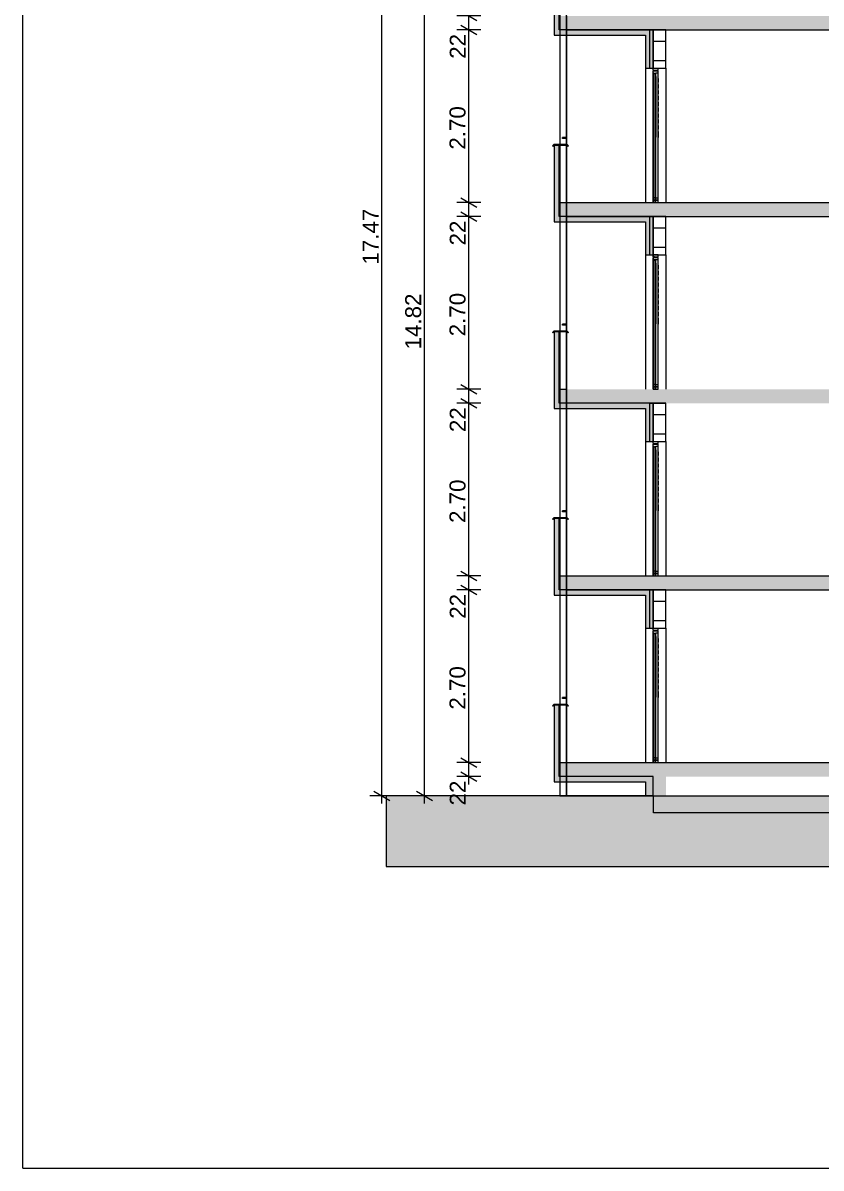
# Model space of a CAD drawing. Header units: feet. Extents: x 2583673 to 2624673, y -122443 to -93743.
# Drawn here: x 2583673 to 2596158, y -122443 to -104528 of the extents above; entities that cross this region are included whole.
import ezdxf

# ---------------------------------------------------------------- set-up
doc = ezdxf.new("R2010")
doc.units = ezdxf.units.FT
doc.header["$MEASUREMENT"] = 0
doc.set_wipeout_variables(frame=1)
doc.linetypes.add('Wipeout_Contour', pattern=[1000, 0, -1000])
doc.layers.add('Dimensioning - General', color=7, linetype='Continuous')
doc.layers.add('Exterior walls', color=7, linetype='Continuous')
for name, color, linetype, lineweight in [('Dimensioning - General_Pen_No__1', 7, 'Continuous', 5), ('Exterior walls_Pen_No__1', 7, 'Continuous', 5), ('Exterior walls_Pen_No__2', 8, 'Continuous', 5), ('Exterior walls_Pen_No__20', 1, 'Continuous', 5), ('Shell - Roof_Pen_No__21', 7, 'Continuous', 5), ('Structural - Bearing_Pen_No__1', 7, 'Continuous', 5)]:
    doc.layers.add(name, color=color, linetype=linetype, lineweight=lineweight)
for name, color, linetype, lineweight, true_color in [('Exterior walls_Pen_No__102', 7, 'Continuous', 5, 0xcccccc), ('Exterior walls_Pen_No__14', 7, 'Continuous', 5, 0xbd8b17), ('Exterior walls_Pen_No__3', 7, 'Continuous', 5, 0xff6600), ('Exterior walls_Pen_No__62', 7, 'Continuous', 5, 0xaaaaaa)]:
    doc.layers.add(name, color=color, linetype=linetype, lineweight=lineweight, true_color=true_color)
doc.styles.add('GENERATED_STYLE_1', font='arial.ttf')
doc.dimstyles.new('GENERATED_STYLE__1', dxfattribs={"dimtxt": 250, "dimasz": 190, "dimexe": 0.18, "dimexo": 3, "dimgap": 0.09, "dimtad": 1, "dimlfac": 0.001, "dimzin": 0, "dimdsep": 46, "dimtxsty": 'GENERATED_STYLE_1', "dimblk": 'ARROWHEAD_2', "dimblk1": 'ARROWHEAD_2', "dimblk2": 'ARROWHEAD_2', "dimcen": 0.09, "dimclrd": 7, "dimclre": 7, "dimclrt": 7, "dimadec": 0, "dimazin": 0, "dimtfac": 1, "dimtdec": 4, "dimtmove": 0, "dimatfit": 3, "dimfxl": 1, "dimtolj": 1, "dimtzin": 0, "dimarcsym": 0})
pattern_1 = [(45, (2247653.82, -76424.97), (-91.92388, 91.92388), [97.499996, -32.5]), (45, (2247653.82, -76333.04), (-91.92388, 91.92388), [97.499996, -32.5])]

# ---------------------------------------------------------------- blocks, each defined once
blk = doc.blocks.new('*D2', base_point=(2247654, -76425))
at = {"layer": 'Dimensioning - General_Pen_No__1', "color": 7, "linetype": 'Continuous', "lineweight": 5, "transparency": 16777216}
for p, q in [((2590524, -116026), (2590774, -116171)), ((2590836, -116098), (2590461, -116098)), ((2590524, -116246), (2590774, -116391)), ((2590649, -116318), (2590649, -116098)), ((2590836, -116318), (2590461, -116318)), ((2590649, -116441), (2590649, -116318))]:
    blk.add_line(p, q, dxfattribs=at)
at = {"layer": 'Dimensioning - General_Pen_No__1', "color": 7, "lineweight": 5, "transparency": 16777216, "insert": (2590599, -116770), "char_height": 250, "attachment_point": 7, "rotation": 90, "style": 'GENERATED_STYLE_1'}
blk.add_mtext('\\A1;22', dxfattribs=at)
blk = doc.blocks.new('ARROWHEAD_2')
at = {"color": 0, "linetype": 'Continuous', "lineweight": 0}
for p, q in [((0, 0), (-1, 0)), ((-0.378, -0.655), (0.378, 0.655))]:
    blk.add_line(p, q, dxfattribs=at)
blk = doc.blocks.new('*D4', base_point=(2247654, -76425))
at = {"layer": 'Dimensioning - General_Pen_No__1', "color": 7, "linetype": 'Continuous', "lineweight": 5, "transparency": 16777216}
for p, q in [((2590524, -113326), (2590774, -113471)), ((2590836, -113398), (2590461, -113398)), ((2590649, -116098), (2590649, -113398)), ((2590524, -116026), (2590774, -116171)), ((2590836, -116098), (2590461, -116098))]:
    blk.add_line(p, q, dxfattribs=at)
at = {"layer": 'Dimensioning - General_Pen_No__1', "color": 7, "lineweight": 5, "transparency": 16777216, "char_height": 250, "attachment_point": 7, "rotation": 90, "style": 'GENERATED_STYLE_1'}
for s, insert in [('\\A1;22', (2590599, -113850)), ('\\A1;2.70', (2590599, -115271))]:
    blk.add_mtext(s, dxfattribs=dict(at, insert=insert))
blk = doc.blocks.new('*D5', base_point=(2247654, -76425))
at = {"layer": 'Dimensioning - General_Pen_No__1', "color": 7, "linetype": 'Continuous', "lineweight": 5, "transparency": 16777216}
for p, q in [((2590836, -113178), (2590461, -113178)), ((2590524, -113106), (2590774, -113251)), ((2590649, -113398), (2590649, -113178)), ((2590524, -113326), (2590774, -113471)), ((2590836, -113398), (2590461, -113398))]:
    blk.add_line(p, q, dxfattribs=at)
blk = doc.blocks.new('*D6', base_point=(2247654, -76425))
at = {"layer": 'Dimensioning - General_Pen_No__1', "color": 7, "linetype": 'Continuous', "lineweight": 5, "transparency": 16777216}
for p, q in [((2590836, -110478), (2590461, -110478)), ((2590524, -110406), (2590774, -110551)), ((2590649, -113178), (2590649, -110478)), ((2590836, -113178), (2590461, -113178)), ((2590524, -113106), (2590774, -113251))]:
    blk.add_line(p, q, dxfattribs=at)
at = {"layer": 'Dimensioning - General_Pen_No__1', "color": 7, "lineweight": 5, "transparency": 16777216, "char_height": 250, "attachment_point": 7, "rotation": 90, "style": 'GENERATED_STYLE_1'}
for s, insert in [('\\A1;22', (2590599, -110930)), ('\\A1;2.70', (2590599, -112351))]:
    blk.add_mtext(s, dxfattribs=dict(at, insert=insert))
blk = doc.blocks.new('*D7', base_point=(2247654, -76425))
at = {"layer": 'Dimensioning - General_Pen_No__1', "color": 7, "linetype": 'Continuous', "lineweight": 5, "transparency": 16777216}
for p, q in [((2590836, -110258), (2590461, -110258)), ((2590524, -110186), (2590774, -110331)), ((2590649, -110478), (2590649, -110258)), ((2590836, -110478), (2590461, -110478)), ((2590524, -110406), (2590774, -110551))]:
    blk.add_line(p, q, dxfattribs=at)
blk = doc.blocks.new('*D8', base_point=(2247654, -76425))
at = {"layer": 'Dimensioning - General_Pen_No__1', "color": 7, "linetype": 'Continuous', "lineweight": 5, "transparency": 16777216}
for p, q in [((2590524, -107486), (2590774, -107631)), ((2590836, -107558), (2590461, -107558)), ((2590649, -110258), (2590649, -107558)), ((2590836, -110258), (2590461, -110258)), ((2590524, -110186), (2590774, -110331))]:
    blk.add_line(p, q, dxfattribs=at)
at = {"layer": 'Dimensioning - General_Pen_No__1', "color": 7, "lineweight": 5, "transparency": 16777216, "char_height": 250, "attachment_point": 7, "rotation": 90, "style": 'GENERATED_STYLE_1'}
for s, insert in [('\\A1;22', (2590599, -108010)), ('\\A1;2.70', (2590599, -109431))]:
    blk.add_mtext(s, dxfattribs=dict(at, insert=insert))
blk = doc.blocks.new('*D9', base_point=(2247654, -76425))
at = {"layer": 'Dimensioning - General_Pen_No__1', "color": 7, "linetype": 'Continuous', "lineweight": 5, "transparency": 16777216}
for p, q in [((2590524, -107266), (2590774, -107411)), ((2590836, -107338), (2590461, -107338)), ((2590524, -107486), (2590774, -107631)), ((2590649, -107558), (2590649, -107338)), ((2590836, -107558), (2590461, -107558))]:
    blk.add_line(p, q, dxfattribs=at)
blk = doc.blocks.new('*D10', base_point=(2247654, -76425))
at = {"layer": 'Dimensioning - General_Pen_No__1', "color": 7, "linetype": 'Continuous', "lineweight": 5, "transparency": 16777216}
for p, q in [((2590524, -104566), (2590774, -104711)), ((2590836, -104638), (2590461, -104638)), ((2590649, -107338), (2590649, -104638)), ((2590524, -107266), (2590774, -107411)), ((2590836, -107338), (2590461, -107338))]:
    blk.add_line(p, q, dxfattribs=at)
at = {"layer": 'Dimensioning - General_Pen_No__1', "color": 7, "lineweight": 5, "transparency": 16777216, "char_height": 250, "attachment_point": 7, "rotation": 90, "style": 'GENERATED_STYLE_1'}
for s, insert in [('\\A1;22', (2590599, -105090)), ('\\A1;2.70', (2590599, -106511))]:
    blk.add_mtext(s, dxfattribs=dict(at, insert=insert))
blk = doc.blocks.new('*D11', base_point=(2247654, -76425))
at = {"layer": 'Dimensioning - General_Pen_No__1', "color": 7, "linetype": 'Continuous', "lineweight": 5, "transparency": 16777216}
for p, q in [((2590836, -104418), (2590461, -104418)), ((2590524, -104346), (2590774, -104491)), ((2590649, -104638), (2590649, -104418)), ((2590524, -104566), (2590774, -104711)), ((2590836, -104638), (2590461, -104638))]:
    blk.add_line(p, q, dxfattribs=at)
blk = doc.blocks.new('*D40', base_point=(2247654, -76425))
at = {"layer": 'Dimensioning - General_Pen_No__1', "color": 7, "linetype": 'Continuous', "lineweight": 5, "transparency": 16777216}
for p, q in [((2589831, -101726), (2590081, -101871)), ((2590144, -101798), (2589769, -101798)), ((2589956, -116618), (2589956, -101798)), ((2590144, -116618), (2589769, -116618)), ((2589831, -116546), (2590081, -116691)), ((2589956, -116741), (2589956, -116618))]:
    blk.add_line(p, q, dxfattribs=at)
at = {"layer": 'Dimensioning - General_Pen_No__1', "color": 7, "lineweight": 5, "transparency": 16777216, "insert": (2589906, -109636), "char_height": 250, "attachment_point": 7, "rotation": 90, "style": 'GENERATED_STYLE_1'}
blk.add_mtext('\\A1;14.82', dxfattribs=at)
blk = doc.blocks.new('*D42', base_point=(2247654, -76425))
at = {"layer": 'Dimensioning - General_Pen_No__1', "color": 7, "linetype": 'Continuous', "lineweight": 5, "transparency": 16777216}
for p, q in [((2589287, -99145), (2589287, -99023)), ((2589475, -99145), (2589100, -99145)), ((2589412, -99217), (2589162, -99073)), ((2589287, -116618), (2589287, -99145)), ((2589475, -116618), (2589100, -116618)), ((2589162, -116546), (2589412, -116691)), ((2589287, -116741), (2589287, -116618))]:
    blk.add_line(p, q, dxfattribs=at)
at = {"layer": 'Dimensioning - General_Pen_No__1', "color": 7, "lineweight": 5, "transparency": 16777216, "insert": (2589237, -108309), "char_height": 250, "attachment_point": 7, "rotation": 90, "style": 'GENERATED_STYLE_1'}
blk.add_mtext('\\A1;17.47', dxfattribs=at)

msp = doc.modelspace()

# ---------------------------------------------------------------- hatches: boundary and pattern name
at = {"layer": 'Exterior walls_Pen_No__1', "linetype": 'Continuous', "lineweight": 5}
h = msp.add_hatch(dxfattribs=at)
h.set_pattern_fill('GRID_30X30', style=0, pattern_type=2)
h.set_pattern_definition([(0, (2593530.83, -107514.38), (0, 300), []), (90, (2593530.83, -107514.38), (-300, 0), [])])
h.paths.add_polyline_path([(2593730.83, -105238.346), (2593730.83, -104638.346), (2593530.83, -104638.346), (2593530.83, -105238.346)])
h = msp.add_hatch(dxfattribs=at)
h.set_pattern_fill('GRID_30X30', style=0, pattern_type=2)
h.set_pattern_definition([(0, (2593530.83, -110434.38), (0, 300), []), (90, (2593530.83, -110434.38), (-300, 0), [])])
h.paths.add_polyline_path([(2593730.83, -108158.346), (2593730.83, -107558.346), (2593530.83, -107558.346), (2593530.83, -108158.346)])
h = msp.add_hatch(dxfattribs=at)
h.set_pattern_fill('GRID_30X30', style=0, pattern_type=2)
h.set_pattern_definition([(0, (2593530.83, -113354.38), (0, 300), []), (90, (2593530.83, -113354.38), (-300, 0), [])])
h.paths.add_polyline_path([(2593730.83, -111078.346), (2593730.83, -110478.346), (2593530.83, -110478.346), (2593530.83, -111078.346)])
h = msp.add_hatch(dxfattribs=at)
h.set_pattern_fill('GRID_30X30', style=0, pattern_type=2)
h.set_pattern_definition([(0, (2593530.83, -116274.38), (0, 300), []), (90, (2593530.83, -116274.38), (-300, 0), [])])
h.paths.add_polyline_path([(2593730.83, -113998.346), (2593730.83, -113398.346), (2593530.83, -113398.346), (2593530.83, -113998.346)])
at = {"layer": 'Structural - Bearing_Pen_No__1', "linetype": 'Continuous', "lineweight": 5}
for points in [[(2593730.83, -116318.346), (2593530.835, -116318.346), (2593530.835, -116618.346), (2593730.83, -116618.346)], [(2609350.83, -116887.929), (2609350.83, -116618.346), (2593530.858, -116618.346), (2593530.858, -116887.929)]]:
    msp.add_hatch(color=7, dxfattribs=at).paths.add_polyline_path(points)

# ---------------------------------------------------------------- linework, layer by layer
at = {"layer": 'Exterior walls_Pen_No__1', "color": 7, "linetype": 'Continuous', "lineweight": 5, "flags": 128}
for points in [[(2593730.83, -105238.346), (2593730.83, -104638.346), (2593530.83, -104638.346), (2593530.83, -105238.346)], [(2593730.83, -108158.346), (2593730.83, -107558.346), (2593530.83, -107558.346), (2593530.83, -108158.346)], [(2593550.83, -108188.346), (2593540.83, -108188.346), (2593540.83, -108198.346), (2593550.83, -108198.346)], [(2593730.83, -111078.346), (2593730.83, -110478.346), (2593530.83, -110478.346), (2593530.83, -111078.346)], [(2593730.83, -113998.346), (2593730.83, -113398.346), (2593530.83, -113398.346), (2593530.83, -113998.346)]]:
    msp.add_lwpolyline(points, close=True, dxfattribs=at)
at = {"layer": 'Shell - Roof_Pen_No__21', "color": 7, "linetype": 'Continuous', "lineweight": 5}
for q in [(2583673.367, -93742.756), (2624673.367, -122442.756)]:
    msp.add_line((2583673.367, -122442.756), q, dxfattribs=at)

# ---------------------------------------------------------------- wipeouts: each hides what was drawn before it
at = {"color": 254, "linetype": 'Wipeout_Contour', "lineweight": 0, "ltscale": 10377733.24357206}
msp.add_wipeout([(2592073.248, -101798.346), (2592073.248, -116618.346), (2592173.248, -116618.346), (2592173.248, -101798.346)], dxfattribs=at).dxf.layer = 'Exterior walls'

# ---------------------------------------------------------------- next in the draw order: hatches: boundary and pattern name
at = {"layer": 'Exterior walls_Pen_No__102', "linetype": 'Continuous', "lineweight": 5, "true_color": 0xcccccc}
h = msp.add_hatch(dxfattribs=at)
h.set_pattern_fill('EARTH', color=254, style=0, pattern_type=2)
h.set_pattern_definition([(45, (2247653.82, -76424.97), (-137.88582, 137.88582), []), (45, (2247607.86, -76379), (-275.77163, 275.77163), []), (45, (2247561.9, -76333.04), (-275.77163, 275.77163), []), (135, (2247515.937, -76287.08), (45.961939, 45.961939), [194.99999, -194.99999])])
h.paths.add_polyline_path([(2593537.497, -116618.346), (2589354.283, -116618.346), (2589354.283, -117724.346), (2611653.068, -117724.346), (2611653.068, -116398.346), (2609350.83, -116398.346), (2609350.83, -116887.929), (2593537.497, -116887.929)])

# ---------------------------------------------------------------- next in the draw order: linework, layer by layer
at = {"layer": 'Exterior walls_Pen_No__1', "color": 7, "linetype": 'Continuous', "lineweight": 5}
for p, q in [((2592060.83, -107338.346), (2592060.83, -106438.346)), ((2592060.83, -110258.346), (2592060.83, -109358.346)), ((2592060.83, -113178.346), (2592060.83, -112278.346)), ((2592060.83, -113178.346), (2592060.83, -112278.346)), ((2592060.83, -116098.346), (2592060.83, -115198.346))]:
    msp.add_line(p, q, dxfattribs=at)
at = {"layer": 'Exterior walls_Pen_No__1', "color": 7, "linetype": 'Continuous', "lineweight": 5, "flags": 128}
for points in [[(2592073.248, -101798.346), (2592073.248, -116618.346), (2592173.248, -116618.346), (2592173.248, -101798.346)], [(2593537.497, -116618.346), (2589354.283, -116618.346), (2589354.283, -117724.346), (2611653.068, -117724.346), (2611653.068, -116398.346), (2609350.83, -116398.346), (2609350.83, -116887.929), (2593537.497, -116887.929)]]:
    msp.add_lwpolyline(points, close=True, dxfattribs=at)
at = {"layer": 'Structural - Bearing_Pen_No__1', "color": 7, "linetype": 'Continuous', "lineweight": 5}
msp.add_line((2592180.83, -116618.346), (2602530.83, -116618.346), dxfattribs=at)

# ---------------------------------------------------------------- next in the draw order: wipeouts: each hides what was drawn before it
at = {"color": 254, "linetype": 'Wipeout_Contour', "lineweight": 0, "ltscale": 10379986.17644471}
msp.add_wipeout([(2593480.83, -107338.346), (2593480.83, -104638.346), (2592180.83, -104638.346), (2592180.83, -107338.346)], dxfattribs=at).dxf.layer = 'Exterior walls'
at = {"color": 254, "linetype": 'Wipeout_Contour', "lineweight": 0, "ltscale": 10380469.78679468}
msp.add_wipeout([(2593480.83, -110258.346), (2593480.83, -107558.346), (2592180.83, -107558.346), (2592180.83, -110258.346)], dxfattribs=at).dxf.layer = 'Exterior walls'
at = {"color": 254, "linetype": 'Wipeout_Contour', "lineweight": 0, "ltscale": 10380966.51621007}
msp.add_wipeout([(2593480.83, -113178.346), (2593480.83, -110478.346), (2592180.83, -110478.346), (2592180.83, -113178.346)], dxfattribs=at).dxf.layer = 'Exterior walls'
at = {"color": 254, "linetype": 'Wipeout_Contour', "lineweight": 0, "ltscale": 10381476.36280775}
msp.add_wipeout([(2593480.83, -116098.346), (2593480.83, -113398.346), (2592180.83, -113398.346), (2592180.83, -116098.346)], dxfattribs=at).dxf.layer = 'Exterior walls'

# ---------------------------------------------------------------- next in the draw order: hatches: boundary and pattern name
at = {"layer": 'Exterior walls_Pen_No__62', "linetype": 'Continuous', "lineweight": 5, "true_color": 0xaaaaaa}
for points in [[(2591977.517, -106430.356), (2591955.174, -106452.699), (2591960.831, -106458.356), (2591980.83, -106438.356), (2592180.83, -106438.356), (2592201.311, -106458.837), (2592206.967, -106453.18), (2592184.144, -106430.356)], [(2591977.517, -109350.356), (2591955.174, -109372.699), (2591960.831, -109378.356), (2591980.83, -109358.356), (2592180.83, -109358.356), (2592201.311, -109378.837), (2592206.967, -109373.18), (2592184.144, -109350.356)], [(2591977.517, -112270.346), (2591955.174, -112292.688), (2591960.831, -112298.345), (2591980.83, -112278.346), (2592180.83, -112278.346), (2592201.311, -112298.826), (2592206.967, -112293.169), (2592184.144, -112270.346)], [(2591977.517, -115190.346), (2591955.174, -115212.688), (2591960.831, -115218.345), (2591980.83, -115198.346), (2592180.83, -115198.346), (2592201.311, -115218.826), (2592206.967, -115213.169), (2592184.144, -115190.346)]]:
    msp.add_hatch(color=253, dxfattribs=at).paths.add_polyline_path(points)
at = {"layer": 'Structural - Bearing_Pen_No__1', "linetype": 'Continuous', "lineweight": 5}
msp.add_hatch(color=7, dxfattribs=at).paths.add_polyline_path([(2603290.83, -104638.346), (2603290.83, -104418.346), (2592060.83, -104418.346), (2592060.83, -104638.346)])

# ---------------------------------------------------------------- next in the draw order: linework, layer by layer
at = {"layer": 'Exterior walls_Pen_No__1', "color": 7, "linetype": 'Continuous', "lineweight": 5}
for p, q in [((2593480.83, -104638.346), (2593530.83, -104638.346)), ((2593530.83, -104638.346), (2593730.83, -104638.346)), ((2593410.707, -105238.346), (2593410.707, -107338.346)), ((2592060.83, -106438.346), (2592180.83, -106438.346)), ((2592180.83, -107338.346), (2592180.83, -106438.346)), ((2592060.83, -107338.346), (2592180.83, -107338.346)), ((2593480.83, -107558.346), (2593530.83, -107558.346)), ((2593530.83, -107558.346), (2593730.83, -107558.346)), ((2593410.707, -108158.346), (2593410.707, -110258.346)), ((2592060.83, -109358.346), (2592180.83, -109358.346)), ((2592180.83, -110258.346), (2592180.83, -109358.346)), ((2592060.83, -110258.346), (2592180.83, -110258.346)), ((2593480.83, -110478.346), (2593530.83, -110478.346)), ((2593530.83, -110478.346), (2593730.83, -110478.346)), ((2593410.707, -111078.346), (2593410.707, -113178.346)), ((2592060.83, -112278.346), (2592180.83, -112278.346)), ((2592060.83, -112278.346), (2592180.83, -112278.346)), ((2592180.83, -113178.346), (2592180.83, -112278.346)), ((2592180.83, -113178.346), (2592180.83, -112278.346)), ((2592060.83, -113178.346), (2592180.83, -113178.346)), ((2592060.83, -113178.346), (2592180.83, -113178.346)), ((2593480.83, -113398.346), (2593530.83, -113398.346)), ((2593530.83, -113398.346), (2593730.83, -113398.346)), ((2593410.707, -113998.346), (2593410.707, -116098.346)), ((2592060.83, -115198.346), (2592180.83, -115198.346)), ((2592180.83, -116098.346), (2592180.83, -115198.346)), ((2592060.83, -116098.346), (2592180.83, -116098.346))]:
    msp.add_line(p, q, dxfattribs=at)
at = {"layer": 'Exterior walls_Pen_No__1', "color": 7, "linetype": 'Continuous', "lineweight": 5, "flags": 128}
for points in [[(2591977.517, -106430.356), (2591955.174, -106452.699), (2591960.831, -106458.356), (2591980.83, -106438.356), (2592180.83, -106438.356), (2592201.311, -106458.837), (2592206.967, -106453.18), (2592184.144, -106430.356)], [(2592180.83, -106438.346), (2592060.83, -106438.346), (2592060.83, -107338.346), (2592180.83, -107338.346)], [(2591977.517, -109350.356), (2591955.174, -109372.699), (2591960.831, -109378.356), (2591980.83, -109358.356), (2592180.83, -109358.356), (2592201.311, -109378.837), (2592206.967, -109373.18), (2592184.144, -109350.356)], [(2592180.83, -109358.346), (2592060.83, -109358.346), (2592060.83, -110258.346), (2592180.83, -110258.346)], [(2591977.517, -112270.346), (2591955.174, -112292.688), (2591960.831, -112298.345), (2591980.83, -112278.346), (2592180.83, -112278.346), (2592201.311, -112298.826), (2592206.967, -112293.169), (2592184.144, -112270.346)], [(2592180.83, -112278.346), (2592060.83, -112278.346), (2592060.83, -113178.346), (2592180.83, -113178.346)], [(2592180.83, -112278.346), (2592060.83, -112278.346), (2592060.83, -113178.346), (2592180.83, -113178.346)], [(2591977.517, -115190.346), (2591955.174, -115212.688), (2591960.831, -115218.345), (2591980.83, -115198.346), (2592180.83, -115198.346), (2592201.311, -115218.826), (2592206.967, -115213.169), (2592184.144, -115190.346)], [(2592180.83, -115198.346), (2592060.83, -115198.346), (2592060.83, -116098.346), (2592180.83, -116098.346)]]:
    msp.add_lwpolyline(points, close=True, dxfattribs=at)
at = {"layer": 'Structural - Bearing_Pen_No__1', "color": 7, "linetype": 'Continuous', "lineweight": 5}
for p, q in [((2592180.83, -104638.346), (2592180.83, -104418.346)), ((2592180.83, -104638.346), (2603290.83, -104638.346)), ((2592180.83, -107558.346), (2592180.83, -107338.346)), ((2592180.83, -107558.346), (2603340.83, -107558.346)), ((2592180.83, -110478.346), (2592180.83, -110258.346)), ((2592180.83, -113398.346), (2592180.83, -113178.346)), ((2592180.83, -113398.346), (2603340.83, -113398.346)), ((2592180.83, -116618.346), (2592180.83, -116098.346))]:
    msp.add_line(p, q, dxfattribs=at)

# ---------------------------------------------------------------- next in the draw order: dimensions: what is measured, and where the dimension line sits
at = {"layer": 'Dimensioning - General', "color": 7, "linetype": 'Continuous', "lineweight": 5}
for base, p1, p2, picture, middle in [((2590648.751, -104418.346), (2592180.83, -104638.346), (2592180.83, -104418.346), '*D11', (2590473.751, -104899.437)), ((2590648.751, -107338.346), (2592180.83, -107558.346), (2592180.83, -107338.346), '*D9', (2590473.751, -107819.437)), ((2590648.751, -110258.346), (2592180.83, -110478.346), (2592180.83, -110258.346), '*D7', (2590473.751, -110739.437)), ((2590648.751, -113178.346), (2592180.83, -113398.346), (2592180.83, -113178.346), '*D5', (2590473.751, -113659.437)), ((2590648.751, -116098.346), (2592060.83, -116318.346), (2592180.83, -116098.346), '*D2', (2590473.751, -116579.437))]:
    dim = msp.add_linear_dim(base=base, p1=p1, p2=p2, angle=90, dimstyle='GENERATED_STYLE__1', dxfattribs=at)
    dim.commit()
    dim.dimension.update_dxf_attribs({"geometry": picture, "text_midpoint": middle, "dimtype": 160, "text_rotation": 90})

# ---------------------------------------------------------------- next in the draw order: wipeouts: each hides what was drawn before it
at = {"color": 254, "linetype": 'Wipeout_Contour', "lineweight": 0, "ltscale": 10383291.96807912}
msp.add_wipeout([(2593730.83, -105238.346), (2593560.83, -105238.346), (2593560.83, -107338.346), (2593730.83, -107338.346)], dxfattribs=at).dxf.layer = 'Exterior walls'
at = {"color": 254, "linetype": 'Wipeout_Contour', "lineweight": 0, "ltscale": 10377302.67320644}
msp.add_wipeout([(2592180.83, -106338.346), (2592180.83, -106315.966), (2592110.83, -106319.635), (2592110.83, -106338.346)], dxfattribs=at).dxf.layer = 'Exterior walls'
at = {"color": 254, "linetype": 'Wipeout_Contour', "lineweight": 0, "ltscale": 10383776.7742852}
msp.add_wipeout([(2593730.83, -108158.346), (2593560.83, -108158.346), (2593560.83, -110258.346), (2593730.83, -110258.346)], dxfattribs=at).dxf.layer = 'Exterior walls'
at = {"color": 254, "linetype": 'Wipeout_Contour', "lineweight": 0, "ltscale": 10377787.93831873}
msp.add_wipeout([(2592180.83, -109258.346), (2592180.83, -109235.966), (2592110.83, -109239.635), (2592110.83, -109258.346)], dxfattribs=at).dxf.layer = 'Exterior walls'
at = {"color": 254, "linetype": 'Wipeout_Contour', "lineweight": 0, "ltscale": 10384274.69526635}
msp.add_wipeout([(2593730.83, -111078.346), (2593560.83, -111078.346), (2593560.83, -113178.346), (2593730.83, -113178.346)], dxfattribs=at).dxf.layer = 'Exterior walls'
at = {"color": 254, "linetype": 'Wipeout_Contour', "lineweight": 0, "ltscale": 10378286.32573268}
msp.add_wipeout([(2592180.83, -112178.346), (2592180.83, -112155.966), (2592110.83, -112159.635), (2592110.83, -112178.346)], dxfattribs=at).dxf.layer = 'Exterior walls'
at = {"color": 254, "linetype": 'Wipeout_Contour', "lineweight": 0, "ltscale": 10384785.72913613}
msp.add_wipeout([(2593730.83, -113998.346), (2593560.83, -113998.346), (2593560.83, -116098.346), (2593730.83, -116098.346)], dxfattribs=at).dxf.layer = 'Exterior walls'
at = {"color": 254, "linetype": 'Wipeout_Contour', "lineweight": 0, "ltscale": 10378797.8335579}
msp.add_wipeout([(2592180.83, -115098.346), (2592180.83, -115075.966), (2592110.83, -115079.635), (2592110.83, -115098.346)], dxfattribs=at).dxf.layer = 'Exterior walls'

# ---------------------------------------------------------------- next in the draw order: linework, layer by layer
at = {"layer": 'Exterior walls_Pen_No__1', "color": 7, "linetype": 'Continuous', "lineweight": 5}
for p, q in [((2593730.83, -105238.346), (2593730.83, -104638.346)), ((2593728.406, -105238.346), (2593728.406, -107338.346)), ((2593730.83, -108158.346), (2593730.83, -107558.346)), ((2593730.83, -108158.346), (2593730.83, -110258.346)), ((2593730.83, -111078.346), (2593730.83, -110478.346)), ((2593730.83, -111078.346), (2593730.83, -113178.346)), ((2593730.83, -113998.346), (2593730.83, -113398.346)), ((2593730.83, -113998.346), (2593730.83, -116098.346))]:
    msp.add_line(p, q, dxfattribs=at)
at = {"layer": 'Exterior walls_Pen_No__2', "color": 8, "linetype": 'Continuous', "lineweight": 5}
for p, q in [((2592180.83, -106438.346), (2592180.83, -104638.346)), ((2592180.83, -109358.346), (2592180.83, -107558.346)), ((2592180.83, -112278.346), (2592180.83, -110478.346)), ((2592180.83, -115198.346), (2592180.83, -113398.346))]:
    msp.add_line(p, q, dxfattribs=at)
at = {"layer": 'Exterior walls_Pen_No__20', "color": 1, "linetype": 'Continuous', "lineweight": 5}
for p, q in [((2592180.83, -106315.966), (2592110.83, -106319.635)), ((2592110.83, -106338.346), (2592110.83, -106319.635)), ((2592180.83, -106338.346), (2592110.83, -106338.346)), ((2592180.83, -109235.966), (2592110.83, -109239.635)), ((2592110.83, -109258.346), (2592110.83, -109239.635)), ((2592180.83, -109258.346), (2592110.83, -109258.346)), ((2592180.83, -112155.966), (2592110.83, -112159.635)), ((2592110.83, -112178.346), (2592110.83, -112159.635)), ((2592180.83, -112178.346), (2592110.83, -112178.346)), ((2592180.83, -115075.966), (2592110.83, -115079.635)), ((2592110.83, -115098.346), (2592110.83, -115079.635)), ((2592180.83, -115098.346), (2592110.83, -115098.346))]:
    msp.add_line(p, q, dxfattribs=at)

# ---------------------------------------------------------------- next in the draw order: dimensions: what is measured, and where the dimension line sits
at = {"layer": 'Dimensioning - General', "color": 7, "linetype": 'Continuous', "lineweight": 5}
for base, p1, p2, picture, middle in [((2589956.391, -101798.346), (2592073.248, -116618.346), (2591830.83, -101798.346), '*D40', (2589781.391, -109215.773)), ((2590648.751, -104638.346), (2592180.83, -107338.346), (2592180.83, -104638.346), '*D10', (2590473.751, -106185.927)), ((2590648.751, -107558.346), (2592180.83, -110258.346), (2592180.83, -107558.346), '*D8', (2590473.751, -109105.927)), ((2590648.751, -110478.346), (2592180.83, -113178.346), (2592180.83, -110478.346), '*D6', (2590473.751, -112025.927)), ((2590648.751, -113398.346), (2592180.83, -116098.346), (2592180.83, -113398.346), '*D4', (2590473.751, -114945.927))]:
    dim = msp.add_linear_dim(base=base, p1=p1, p2=p2, angle=90, dimstyle='GENERATED_STYLE__1', dxfattribs=at)
    dim.commit()
    dim.dimension.update_dxf_attribs({"geometry": picture, "text_midpoint": middle, "dimtype": 160, "text_rotation": 90})

# ---------------------------------------------------------------- next in the draw order: wipeouts: each hides what was drawn before it
at = {"color": 254, "linetype": 'Wipeout_Contour', "lineweight": 0, "ltscale": 12978549.61377343}
msp.add_wipeout([(2593530.83, -105308.346), (2593530.83, -107338.346), (2593545.43, -107338.346), (2593545.43, -105318.346), (2593545.43, -105308.346)], dxfattribs=at).dxf.layer = 'Exterior walls'
at = {"color": 254, "linetype": 'Wipeout_Contour', "lineweight": 0, "ltscale": 12979154.71373152}
msp.add_wipeout([(2593530.83, -108228.346), (2593530.83, -110258.346), (2593545.43, -110258.346), (2593545.43, -108238.346), (2593545.43, -108228.346)], dxfattribs=at).dxf.layer = 'Exterior walls'
at = {"color": 254, "linetype": 'Wipeout_Contour', "lineweight": 0, "ltscale": 12979776.21701162}
msp.add_wipeout([(2593530.832, -111148.346), (2593530.832, -113178.346), (2593545.432, -113178.346), (2593545.432, -111158.346), (2593545.432, -111148.346)], dxfattribs=at).dxf.layer = 'Exterior walls'
at = {"color": 254, "linetype": 'Wipeout_Contour', "lineweight": 0, "ltscale": 12980414.09410325}
msp.add_wipeout([(2593530.83, -114068.346), (2593530.83, -116098.346), (2593545.43, -116098.346), (2593545.43, -114078.346), (2593545.43, -114068.346)], dxfattribs=at).dxf.layer = 'Exterior walls'

# ---------------------------------------------------------------- next in the draw order: wipeouts: each hides what was drawn before it
at = {"color": 254, "linetype": 'Wipeout_Contour', "lineweight": 0, "ltscale": 10382947.95171327}
msp.add_wipeout([(2593570.83, -107338.346), (2593570.83, -105318.346), (2593545.43, -105318.346), (2593545.43, -107338.346)], dxfattribs=at).dxf.layer = 'Exterior walls'
at = {"color": 254, "linetype": 'Wipeout_Contour', "lineweight": 0, "ltscale": 10383432.95396589}
msp.add_wipeout([(2593570.83, -110258.346), (2593570.83, -108238.346), (2593545.43, -108238.346), (2593545.43, -110258.346)], dxfattribs=at).dxf.layer = 'Exterior walls'
at = {"color": 254, "linetype": 'Wipeout_Contour', "lineweight": 0, "ltscale": 10383931.0786509}
msp.add_wipeout([(2593570.832, -113178.346), (2593570.832, -111158.346), (2593545.432, -111158.346), (2593545.432, -113178.346)], dxfattribs=at).dxf.layer = 'Exterior walls'
at = {"color": 254, "linetype": 'Wipeout_Contour', "lineweight": 0, "ltscale": 10384442.30215653}
msp.add_wipeout([(2593570.83, -116098.346), (2593570.83, -114078.346), (2593545.43, -114078.346), (2593545.43, -116098.346)], dxfattribs=at).dxf.layer = 'Exterior walls'

# ---------------------------------------------------------------- next in the draw order: hatches: boundary and pattern name
at = {"layer": 'Exterior walls_Pen_No__14', "linetype": 'Continuous', "lineweight": 5, "true_color": 0xbd8b17}
h = msp.add_hatch(dxfattribs=at)
h.set_pattern_fill('STYROFOAM_SM_INSULATION', color=42, style=0, pattern_type=2)
h.set_pattern_definition([(90, (2604131.302, -104578.356), (-34.64102, 0), [20, -40]), (90, (2604113.98, -104548.356), (-34.64102, 0), [20, -40]), (150, (2604131.302, -104558.356), (17.32051, 30), [20, -40]), (150, (2604096.66, -104558.356), (17.32051, 30), [20, -40]), (210, (2604131.302, -104578.356), (-17.32051, 30), [20, -40]), (210, (2604096.66, -104578.356), (-17.32051, 30), [20, -40])])
h.paths.add_polyline_path([(2591980.631, -103518.356), (2591980.631, -104718.356), (2593410.707, -104718.356), (2593410.707, -105238.356), (2593530.835, -105238.356), (2593530.83, -104638.346), (2592060.83, -104638.358), (2592060.83, -103518.356)])
h = msp.add_hatch(dxfattribs=at)
h.set_pattern_fill('STYROFOAM_SM_INSULATION', color=42, style=0, pattern_type=2)
h.set_pattern_definition([(90, (2604131.302, -107498.356), (-34.64102, 0), [20, -40]), (90, (2604113.98, -107468.356), (-34.64102, 0), [20, -40]), (150, (2604131.302, -107478.356), (17.32051, 30), [20, -40]), (150, (2604096.66, -107478.356), (17.32051, 30), [20, -40]), (210, (2604131.302, -107498.356), (-17.32051, 30), [20, -40]), (210, (2604096.66, -107498.356), (-17.32051, 30), [20, -40])])
h.paths.add_polyline_path([(2591980.631, -106438.356), (2591980.631, -107638.356), (2593410.707, -107638.356), (2593410.707, -108158.356), (2593530.835, -108158.356), (2593530.83, -107558.346), (2592060.83, -107558.358), (2592060.83, -106438.356)])
h = msp.add_hatch(dxfattribs=at)
h.set_pattern_fill('STYROFOAM_SM_INSULATION', color=42, style=0, pattern_type=2)
h.set_pattern_definition([(90, (2604131.302, -110418.356), (-34.64102, 0), [20, -40]), (90, (2604113.98, -110388.356), (-34.64102, 0), [20, -40]), (150, (2604131.302, -110398.356), (17.32051, 30), [20, -40]), (150, (2604096.66, -110398.356), (17.32051, 30), [20, -40]), (210, (2604131.302, -110418.356), (-17.32051, 30), [20, -40]), (210, (2604096.66, -110418.356), (-17.32051, 30), [20, -40])])
h.paths.add_polyline_path([(2591980.631, -109358.356), (2591980.631, -110558.356), (2593410.707, -110558.356), (2593410.707, -111078.356), (2593530.835, -111078.356), (2593530.83, -110478.346), (2592060.83, -110478.358), (2592060.83, -109358.356)])
h = msp.add_hatch(dxfattribs=at)
h.set_pattern_fill('STYROFOAM_SM_INSULATION', color=42, style=0, pattern_type=2)
h.set_pattern_definition([(90, (2604131.302, -113338.346), (-34.64102, 0), [20, -40]), (90, (2604113.98, -113308.346), (-34.64102, 0), [20, -40]), (150, (2604131.302, -113318.346), (17.32051, 30), [20, -40]), (150, (2604096.66, -113318.346), (17.32051, 30), [20, -40]), (210, (2604131.302, -113338.346), (-17.32051, 30), [20, -40]), (210, (2604096.66, -113338.346), (-17.32051, 30), [20, -40])])
h.paths.add_polyline_path([(2591980.631, -112278.346), (2591980.631, -113478.346), (2593410.707, -113478.346), (2593410.707, -113998.346), (2593530.835, -113998.346), (2593530.83, -113398.335), (2592060.83, -113398.348), (2592060.83, -112278.346)])
h = msp.add_hatch(dxfattribs=at)
h.set_pattern_fill('STYROFOAM_SM_INSULATION', color=42, style=0, pattern_type=2)
h.set_pattern_definition([(90, (2604131.307, -116258.356), (-34.64102, 0), [20, -40]), (90, (2604113.987, -116228.356), (-34.64102, 0), [20, -40]), (150, (2604131.307, -116238.356), (17.32051, 30), [20, -40]), (150, (2604096.666, -116238.356), (17.32051, 30), [20, -40]), (210, (2604131.307, -116258.356), (-17.32051, 30), [20, -40]), (210, (2604096.666, -116258.356), (-17.32051, 30), [20, -40])])
h.paths.add_polyline_path([(2591980.636, -115198.356), (2591980.636, -116398.356), (2593410.712, -116398.356), (2593410.712, -116618.346), (2593530.838, -116618.346), (2593530.835, -116318.346), (2592060.835, -116318.358), (2592060.835, -115198.356)])
at = {"layer": 'Exterior walls_Pen_No__3', "linetype": 'Continuous', "lineweight": 5, "true_color": 0xff6600}
h = msp.add_hatch(dxfattribs=at)
h.set_pattern_fill('DASHED', color=30, style=0, pattern_type=2)
h.set_pattern_definition(pattern_1)
h.paths.add_polyline_path([(2593540.83, -105278.346), (2593550.83, -105278.346), (2593550.83, -105268.346), (2593540.83, -105268.346)])
h = msp.add_hatch(dxfattribs=at)
h.set_pattern_fill('DASHED', color=30, style=0, pattern_type=2)
h.set_pattern_definition(pattern_1)
h.paths.add_polyline_path([(2593540.83, -107308.346), (2593550.83, -107308.346), (2593550.83, -107298.346), (2593540.83, -107298.346)])
h = msp.add_hatch(dxfattribs=at)
h.set_pattern_fill('DASHED', color=30, style=0, pattern_type=2)
h.set_pattern_definition(pattern_1)
h.paths.add_polyline_path([(2593540.83, -108198.346), (2593550.83, -108198.346), (2593550.83, -108188.346), (2593540.83, -108188.346)])
h = msp.add_hatch(dxfattribs=at)
h.set_pattern_fill('DASHED', color=30, style=0, pattern_type=2)
h.set_pattern_definition(pattern_1)
h.paths.add_polyline_path([(2593540.83, -110228.346), (2593550.83, -110228.346), (2593550.83, -110218.346), (2593540.83, -110218.346)])
h = msp.add_hatch(dxfattribs=at)
h.set_pattern_fill('DASHED', color=30, style=0, pattern_type=2)
h.set_pattern_definition(pattern_1)
h.paths.add_polyline_path([(2593540.832, -111118.346), (2593550.832, -111118.346), (2593550.832, -111108.346), (2593540.832, -111108.346)])
h = msp.add_hatch(dxfattribs=at)
h.set_pattern_fill('DASHED', color=30, style=0, pattern_type=2)
h.set_pattern_definition(pattern_1)
h.paths.add_polyline_path([(2593540.83, -113148.346), (2593550.83, -113148.346), (2593550.83, -113138.346), (2593540.83, -113138.346)])
h = msp.add_hatch(dxfattribs=at)
h.set_pattern_fill('DASHED', color=30, style=0, pattern_type=2)
h.set_pattern_definition(pattern_1)
h.paths.add_polyline_path([(2593540.83, -114038.346), (2593550.83, -114038.346), (2593550.83, -114028.346), (2593540.83, -114028.346)])
h = msp.add_hatch(dxfattribs=at)
h.set_pattern_fill('DASHED', color=30, style=0, pattern_type=2)
h.set_pattern_definition(pattern_1)
h.paths.add_polyline_path([(2593540.83, -116068.346), (2593550.83, -116068.346), (2593550.83, -116058.346), (2593540.83, -116058.346)])
at = {"layer": 'Structural - Bearing_Pen_No__1', "linetype": 'Continuous', "lineweight": 5}
for points in [[(2603340.83, -107558.346), (2603340.83, -107338.346), (2592060.83, -107338.346), (2592060.83, -107558.346)], [(2603340.83, -110478.346), (2603340.83, -110258.346), (2592060.83, -110258.346), (2592060.83, -110478.346)], [(2603340.83, -113398.346), (2603340.83, -113178.346), (2592060.83, -113178.346), (2592060.83, -113398.346)], [(2602880.83, -116318.346), (2602880.83, -116098.346), (2592060.83, -116098.346), (2592060.83, -116318.346)]]:
    msp.add_hatch(color=7, dxfattribs=at).paths.add_polyline_path(points)

# ---------------------------------------------------------------- next in the draw order: linework, layer by layer
at = {"layer": 'Exterior walls_Pen_No__1', "color": 7, "linetype": 'Continuous', "lineweight": 5}
for p, q in [((2593480.83, -105238.346), (2593480.83, -104638.346)), ((2593530.83, -105238.346), (2593530.83, -104638.346)), ((2593530.83, -105238.346), (2593530.83, -104638.346)), ((2593480.83, -105238.346), (2593530.83, -105238.346)), ((2593530.83, -105238.346), (2593730.83, -105238.346)), ((2593530.83, -105268.346), (2593530.83, -105238.346)), ((2593530.83, -105238.346), (2593610.83, -105238.346)), ((2593530.83, -105268.346), (2593610.83, -105268.346)), ((2593530.83, -105308.346), (2593530.83, -105278.346)), ((2593530.83, -105278.346), (2593610.83, -105278.346)), ((2593530.83, -107338.346), (2593530.83, -105308.346)), ((2593530.83, -105308.346), (2593545.43, -105308.346)), ((2593540.83, -105268.346), (2593550.83, -105268.346)), ((2593540.83, -105278.346), (2593540.83, -105268.346)), ((2593540.83, -105278.346), (2593550.83, -105278.346)), ((2593545.43, -105318.346), (2593545.43, -105308.346)), ((2593545.43, -105318.346), (2593570.83, -105318.346)), ((2593545.43, -107298.346), (2593545.43, -105318.346)), ((2593550.83, -105278.346), (2593550.83, -105268.346)), ((2593570.83, -105308.346), (2593610.83, -105308.346)), ((2593570.83, -105308.346), (2593610.83, -105308.346)), ((2593570.83, -105318.346), (2593570.83, -105308.346)), ((2593570.83, -107298.346), (2593570.83, -105308.346)), ((2593610.83, -105268.346), (2593610.83, -105238.346)), ((2593610.83, -105308.346), (2593610.83, -105278.346)), ((2593610.83, -107338.346), (2593610.83, -105308.346)), ((2593570.73, -105366.073), (2593570.73, -106313.395)), ((2593610.93, -105400.043), (2593610.93, -105456.473)), ((2593610.93, -105491.741), (2593610.93, -105548.171)), ((2593610.93, -105583.439), (2593610.93, -105639.868)), ((2593610.93, -105675.137), (2593610.93, -105731.566)), ((2593610.93, -105766.834), (2593610.93, -105823.264)), ((2593610.93, -105858.532), (2593610.93, -105914.962)), ((2593610.93, -105950.23), (2593610.93, -106006.659)), ((2593610.93, -106041.928), (2593610.93, -106098.357)), ((2593610.93, -106133.625), (2593610.93, -106190.055)), ((2593610.93, -106225.323), (2593610.93, -106266.916)), ((2593570.73, -107280.619), (2593570.73, -106333.297)), ((2593610.93, -106266.916), (2593610.93, -106323.346)), ((2593610.93, -106379.775), (2593610.93, -106323.346)), ((2593610.93, -106421.368), (2593610.93, -106379.775)), ((2593610.93, -106513.066), (2593610.93, -106456.637)), ((2593610.93, -106604.764), (2593610.93, -106548.334)), ((2593610.93, -106696.461), (2593610.93, -106640.032)), ((2593610.93, -106788.159), (2593610.93, -106731.73)), ((2593610.93, -106879.857), (2593610.93, -106823.428)), ((2593610.93, -106971.555), (2593610.93, -106915.125)), ((2593610.93, -107063.252), (2593610.93, -107006.823)), ((2593610.93, -107154.95), (2593610.93, -107098.521)), ((2593610.93, -107246.648), (2593610.93, -107190.219)), ((2593545.43, -107338.346), (2593545.43, -107308.346)), ((2593570.83, -107338.346), (2593570.83, -107308.346)), ((2593570.83, -107338.346), (2593610.83, -107338.346)), ((2593480.83, -108158.346), (2593480.83, -107558.346)), ((2593530.83, -108158.346), (2593530.83, -107558.346)), ((2593530.83, -108158.346), (2593530.83, -107558.346)), ((2593480.83, -108158.346), (2593530.83, -108158.346)), ((2593530.83, -108158.346), (2593730.83, -108158.346)), ((2593530.83, -108188.346), (2593530.83, -108158.346)), ((2593530.83, -108158.346), (2593610.83, -108158.346)), ((2593530.83, -108188.346), (2593610.83, -108188.346)), ((2593530.83, -108228.346), (2593530.83, -108198.346)), ((2593530.83, -108198.346), (2593610.83, -108198.346)), ((2593540.83, -108188.346), (2593550.83, -108188.346)), ((2593540.83, -108198.346), (2593540.83, -108188.346)), ((2593540.83, -108198.346), (2593550.83, -108198.346)), ((2593550.83, -108198.346), (2593550.83, -108188.346)), ((2593610.83, -108188.346), (2593610.83, -108158.346)), ((2593610.83, -108228.346), (2593610.83, -108198.346)), ((2593530.83, -110258.346), (2593530.83, -108228.346)), ((2593530.83, -108228.346), (2593545.43, -108228.346)), ((2593545.43, -108238.346), (2593545.43, -108228.346)), ((2593545.43, -108238.346), (2593570.83, -108238.346)), ((2593545.43, -110218.346), (2593545.43, -108238.346)), ((2593570.73, -108286.073), (2593570.73, -109233.395)), ((2593570.83, -108228.346), (2593610.83, -108228.346)), ((2593570.83, -108238.346), (2593570.83, -108228.346)), ((2593570.83, -108228.346), (2593610.83, -108228.346)), ((2593570.83, -110218.346), (2593570.83, -108228.346)), ((2593610.83, -110258.346), (2593610.83, -108228.346)), ((2593610.93, -108320.043), (2593610.93, -108376.473)), ((2593610.93, -108411.741), (2593610.93, -108468.171)), ((2593610.93, -108503.439), (2593610.93, -108559.868)), ((2593610.93, -108595.137), (2593610.93, -108651.566)), ((2593610.93, -108686.834), (2593610.93, -108743.264)), ((2593610.93, -108778.532), (2593610.93, -108834.962)), ((2593610.93, -108870.23), (2593610.93, -108926.659)), ((2593610.93, -108961.928), (2593610.93, -109018.357)), ((2593610.93, -109053.625), (2593610.93, -109110.055)), ((2593570.73, -110200.619), (2593570.73, -109253.297)), ((2593610.93, -109145.323), (2593610.93, -109186.916)), ((2593610.93, -109186.916), (2593610.93, -109243.346)), ((2593610.93, -109299.775), (2593610.93, -109243.346)), ((2593610.93, -109341.368), (2593610.93, -109299.775)), ((2593610.93, -109433.066), (2593610.93, -109376.637)), ((2593610.93, -109524.764), (2593610.93, -109468.334)), ((2593610.93, -109616.461), (2593610.93, -109560.032)), ((2593610.93, -109708.159), (2593610.93, -109651.73)), ((2593610.93, -109799.857), (2593610.93, -109743.428)), ((2593610.93, -109891.555), (2593610.93, -109835.125)), ((2593610.93, -109983.252), (2593610.93, -109926.823)), ((2593610.93, -110074.95), (2593610.93, -110018.521)), ((2593610.93, -110166.648), (2593610.93, -110110.219)), ((2593545.43, -110258.346), (2593545.43, -110228.346)), ((2593570.83, -110258.346), (2593570.83, -110228.346)), ((2593570.83, -110258.346), (2593610.83, -110258.346)), ((2593480.83, -111078.346), (2593480.83, -110478.346)), ((2593530.83, -111078.346), (2593530.83, -110478.346)), ((2593530.83, -111078.346), (2593530.83, -110478.346)), ((2593480.83, -111078.346), (2593530.83, -111078.346)), ((2593530.83, -111078.346), (2593730.83, -111078.346)), ((2593530.832, -111108.346), (2593530.832, -111078.346)), ((2593530.832, -111078.346), (2593610.832, -111078.346)), ((2593530.832, -111108.346), (2593610.832, -111108.346)), ((2593530.832, -111148.346), (2593530.832, -111118.346)), ((2593530.832, -111118.346), (2593610.832, -111118.346)), ((2593530.832, -113178.346), (2593530.832, -111148.346)), ((2593530.832, -111148.346), (2593545.432, -111148.346)), ((2593540.832, -111108.346), (2593550.832, -111108.346)), ((2593540.832, -111118.346), (2593540.832, -111108.346)), ((2593540.832, -111118.346), (2593550.832, -111118.346)), ((2593545.432, -111158.346), (2593545.432, -111148.346)), ((2593545.432, -111158.346), (2593570.832, -111158.346)), ((2593545.432, -113138.346), (2593545.432, -111158.346)), ((2593550.832, -111118.346), (2593550.832, -111108.346)), ((2593570.732, -111206.073), (2593570.732, -112153.395)), ((2593570.832, -111148.346), (2593610.832, -111148.346)), ((2593570.832, -111158.346), (2593570.832, -111148.346)), ((2593570.832, -111148.346), (2593610.832, -111148.346)), ((2593570.832, -113138.346), (2593570.832, -111148.346)), ((2593610.832, -111108.346), (2593610.832, -111078.346)), ((2593610.832, -111148.346), (2593610.832, -111118.346)), ((2593610.832, -113178.346), (2593610.832, -111148.346)), ((2593610.932, -111240.043), (2593610.932, -111296.473)), ((2593610.932, -111331.741), (2593610.932, -111388.171)), ((2593610.932, -111423.439), (2593610.932, -111479.868)), ((2593610.932, -111515.137), (2593610.932, -111571.566)), ((2593610.932, -111606.834), (2593610.932, -111663.264)), ((2593610.932, -111698.532), (2593610.932, -111754.962)), ((2593610.932, -111790.23), (2593610.932, -111846.659)), ((2593610.932, -111881.928), (2593610.932, -111938.357)), ((2593610.932, -111973.625), (2593610.932, -112030.055)), ((2593610.932, -112065.323), (2593610.932, -112106.916)), ((2593610.932, -112106.916), (2593610.932, -112163.346)), ((2593570.732, -113120.619), (2593570.732, -112173.297)), ((2593610.932, -112219.775), (2593610.932, -112163.346)), ((2593610.932, -112261.368), (2593610.932, -112219.775)), ((2593610.932, -112353.066), (2593610.932, -112296.637)), ((2593610.932, -112444.764), (2593610.932, -112388.334)), ((2593610.932, -112536.461), (2593610.932, -112480.032)), ((2593610.932, -112628.159), (2593610.932, -112571.73)), ((2593610.932, -112719.857), (2593610.932, -112663.428)), ((2593610.932, -112811.555), (2593610.932, -112755.125)), ((2593610.932, -112903.252), (2593610.932, -112846.823)), ((2593610.932, -112994.95), (2593610.932, -112938.521)), ((2593610.932, -113086.648), (2593610.932, -113030.219)), ((2593545.432, -113178.346), (2593545.432, -113148.346)), ((2593570.832, -113178.346), (2593570.832, -113148.346)), ((2593570.832, -113178.346), (2593610.832, -113178.346)), ((2593480.83, -113998.346), (2593480.83, -113398.346)), ((2593530.83, -113998.346), (2593530.83, -113398.346)), ((2593530.83, -113998.346), (2593530.83, -113398.346)), ((2593480.83, -113998.346), (2593530.83, -113998.346)), ((2593530.83, -113998.346), (2593730.83, -113998.346)), ((2593530.83, -114028.346), (2593530.83, -113998.346)), ((2593530.83, -113998.346), (2593610.83, -113998.346)), ((2593530.83, -114028.346), (2593610.83, -114028.346)), ((2593530.83, -114068.346), (2593530.83, -114038.346)), ((2593530.83, -114038.346), (2593610.83, -114038.346)), ((2593530.83, -116098.346), (2593530.83, -114068.346)), ((2593530.83, -114068.346), (2593545.43, -114068.346)), ((2593540.83, -114028.346), (2593550.83, -114028.346)), ((2593540.83, -114038.346), (2593540.83, -114028.346)), ((2593540.83, -114038.346), (2593550.83, -114038.346)), ((2593545.43, -114078.346), (2593545.43, -114068.346)), ((2593545.43, -114078.346), (2593570.83, -114078.346)), ((2593545.43, -116058.346), (2593545.43, -114078.346)), ((2593550.83, -114038.346), (2593550.83, -114028.346)), ((2593570.83, -114068.346), (2593610.83, -114068.346)), ((2593570.83, -114078.346), (2593570.83, -114068.346)), ((2593570.83, -114068.346), (2593610.83, -114068.346)), ((2593570.83, -116058.346), (2593570.83, -114068.346)), ((2593610.83, -114028.346), (2593610.83, -113998.346)), ((2593610.83, -114068.346), (2593610.83, -114038.346)), ((2593610.83, -116098.346), (2593610.83, -114068.346)), ((2593570.73, -114126.073), (2593570.73, -115073.395)), ((2593610.93, -114160.043), (2593610.93, -114216.473)), ((2593610.93, -114251.741), (2593610.93, -114308.171)), ((2593610.93, -114343.439), (2593610.93, -114399.868)), ((2593610.93, -114435.137), (2593610.93, -114491.566)), ((2593610.93, -114526.834), (2593610.93, -114583.264)), ((2593610.93, -114618.532), (2593610.93, -114674.962)), ((2593610.93, -114710.23), (2593610.93, -114766.659)), ((2593610.93, -114801.928), (2593610.93, -114858.357)), ((2593610.93, -114893.625), (2593610.93, -114950.055)), ((2593610.93, -114985.323), (2593610.93, -115026.916)), ((2593570.73, -116040.619), (2593570.73, -115093.297)), ((2593610.93, -115026.916), (2593610.93, -115083.346)), ((2593610.93, -115139.775), (2593610.93, -115083.346)), ((2593610.93, -115181.368), (2593610.93, -115139.775)), ((2593610.93, -115273.066), (2593610.93, -115216.637)), ((2593610.93, -115364.764), (2593610.93, -115308.334)), ((2593610.93, -115456.461), (2593610.93, -115400.032)), ((2593610.93, -115548.159), (2593610.93, -115491.73)), ((2593610.93, -115639.857), (2593610.93, -115583.428)), ((2593610.93, -115731.555), (2593610.93, -115675.125)), ((2593610.93, -115823.252), (2593610.93, -115766.823)), ((2593610.93, -115914.95), (2593610.93, -115858.521)), ((2593545.43, -116098.346), (2593545.43, -116068.346)), ((2593570.83, -116098.346), (2593570.83, -116068.346)), ((2593610.93, -116006.648), (2593610.93, -115950.219)), ((2593570.83, -116098.346), (2593610.83, -116098.346))]:
    msp.add_line(p, q, dxfattribs=at)
at = {"layer": 'Exterior walls_Pen_No__1', "color": 7, "linetype": 'Continuous', "lineweight": 5, "flags": 128}
for points in [[(2591980.631, -103518.356), (2591980.631, -104718.356), (2593410.707, -104718.356), (2593410.707, -105238.356), (2593530.835, -105238.356), (2593530.83, -104638.346), (2592060.83, -104638.358), (2592060.83, -103518.356)], [(2591980.631, -106438.356), (2591980.631, -107638.356), (2593410.707, -107638.356), (2593410.707, -108158.356), (2593530.835, -108158.356), (2593530.83, -107558.346), (2592060.83, -107558.358), (2592060.83, -106438.356)], [(2593610.83, -107298.346), (2593610.83, -107268.346), (2593570.83, -107268.346), (2593570.83, -107263.346), (2593545.43, -107263.346), (2593545.43, -107268.346), (2593530.83, -107268.346), (2593530.83, -107298.346)], [(2593540.83, -107308.346), (2593550.83, -107308.346), (2593550.83, -107298.346), (2593540.83, -107298.346)], [(2593610.83, -107338.346), (2593610.83, -107308.346), (2593530.83, -107308.346), (2593530.83, -107338.346)], [(2593610.83, -108188.346), (2593610.83, -108158.346), (2593530.83, -108158.346), (2593530.83, -108188.346)], [(2593610.83, -108228.346), (2593610.83, -108198.346), (2593530.83, -108198.346), (2593530.83, -108228.346)], [(2591980.631, -109358.356), (2591980.631, -110558.356), (2593410.707, -110558.356), (2593410.707, -111078.356), (2593530.835, -111078.356), (2593530.83, -110478.346), (2592060.83, -110478.358), (2592060.83, -109358.356)], [(2593610.83, -110218.346), (2593610.83, -110188.346), (2593570.83, -110188.346), (2593570.83, -110183.346), (2593545.43, -110183.346), (2593545.43, -110188.346), (2593530.83, -110188.346), (2593530.83, -110218.346)], [(2593610.83, -110258.346), (2593610.83, -110228.346), (2593530.83, -110228.346), (2593530.83, -110258.346)], [(2593540.83, -110228.346), (2593550.83, -110228.346), (2593550.83, -110218.346), (2593540.83, -110218.346)], [(2591980.631, -112278.346), (2591980.631, -113478.346), (2593410.707, -113478.346), (2593410.707, -113998.346), (2593530.835, -113998.346), (2593530.83, -113398.335), (2592060.83, -113398.348), (2592060.83, -112278.346)], [(2593610.83, -113138.346), (2593610.83, -113108.346), (2593570.83, -113108.346), (2593570.83, -113103.346), (2593545.43, -113103.346), (2593545.43, -113108.346), (2593530.83, -113108.346), (2593530.83, -113138.346)], [(2593610.83, -113178.346), (2593610.83, -113148.346), (2593530.83, -113148.346), (2593530.83, -113178.346)], [(2593540.83, -113148.346), (2593550.83, -113148.346), (2593550.83, -113138.346), (2593540.83, -113138.346)], [(2591980.636, -115198.356), (2591980.636, -116398.356), (2593410.712, -116398.356), (2593410.712, -116618.346), (2593530.838, -116618.346), (2593530.835, -116318.346), (2592060.835, -116318.358), (2592060.835, -115198.356)], [(2593610.83, -116058.346), (2593610.83, -116028.346), (2593570.83, -116028.346), (2593570.83, -116023.346), (2593545.43, -116023.346), (2593545.43, -116028.346), (2593530.83, -116028.346), (2593530.83, -116058.346)], [(2593610.83, -116098.346), (2593610.83, -116068.346), (2593530.83, -116068.346), (2593530.83, -116098.346)], [(2593540.83, -116068.346), (2593550.83, -116068.346), (2593550.83, -116058.346), (2593540.83, -116058.346)]]:
    msp.add_lwpolyline(points, close=True, dxfattribs=at)
at = {"layer": 'Structural - Bearing_Pen_No__1', "color": 7, "linetype": 'Continuous', "lineweight": 5}
for p, q in [((2592180.83, -107338.346), (2603340.83, -107338.346)), ((2592180.83, -113178.346), (2603340.83, -113178.346)), ((2592180.83, -116098.346), (2601930.83, -116098.346))]:
    msp.add_line(p, q, dxfattribs=at)

# ---------------------------------------------------------------- next in the draw order: dimensions: what is measured, and where the dimension line sits
at = {"layer": 'Dimensioning - General', "color": 7, "linetype": 'Continuous', "lineweight": 5}
dim = msp.add_linear_dim(base=(2589287.242, -99144.778), p1=(2592073.248, -116618.346), p2=(2599935.224, -99144.778), angle=90, dimstyle='GENERATED_STYLE__1', dxfattribs=at)
dim.commit()
dim.dimension.update_dxf_attribs({"geometry": '*D42', "text_midpoint": (2589112.242, -107888.989), "dimtype": 160, "text_rotation": 90})

doc.saveas('drawing.dxf')
